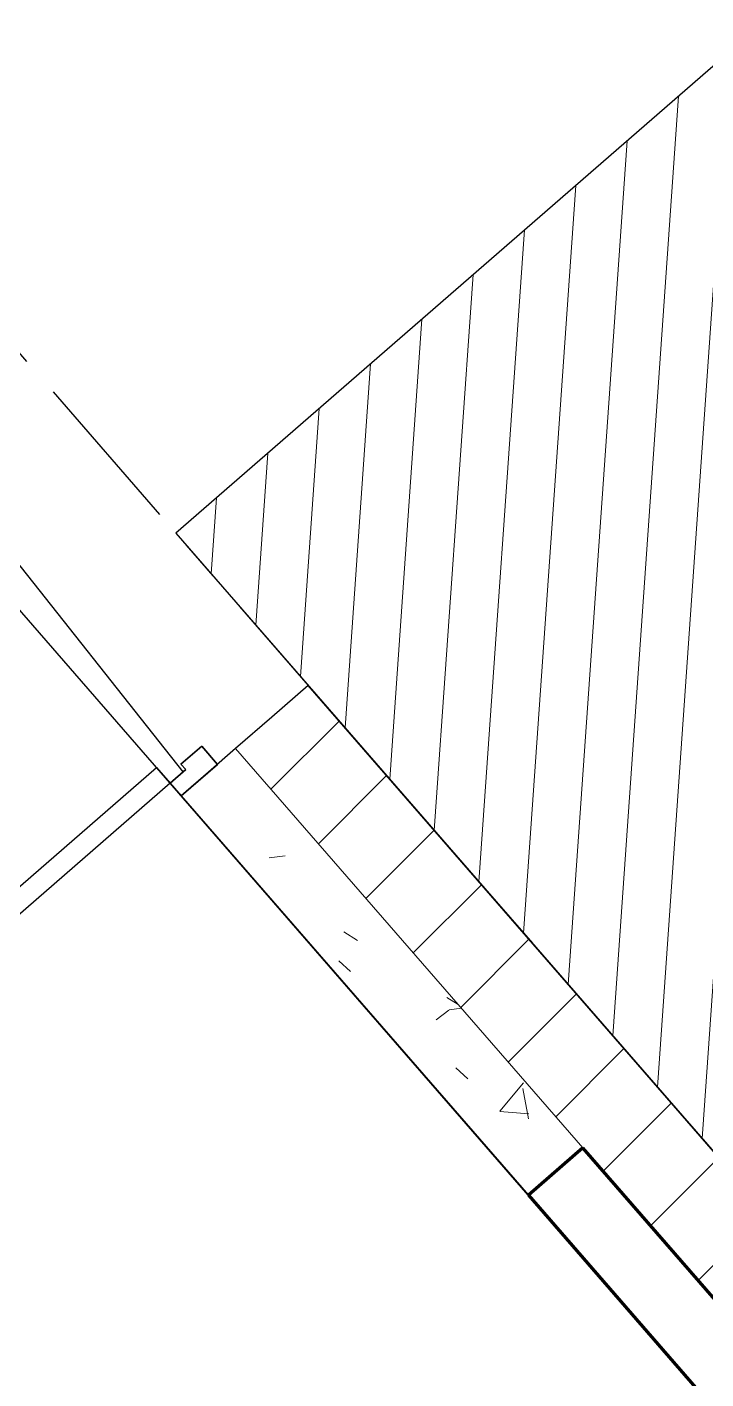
# Model space of a CAD drawing. Header units: millimetres. Extents: x -25371 to 2282244, y -90657 to 147824.
# Drawn here: x 1502226 to 1503638, y -5072 to -2261 of the extents above; entities that cross this region are included whole.
import ezdxf
from ezdxf.enums import TextEntityAlignment as Align

# ---------------------------------------------------------------- set-up
doc = ezdxf.new("R2010")
doc.units = ezdxf.units.MM
doc.linetypes.add('CENTER', pattern=[50.800000000000004, 31.75, -6.35, 6.35, -6.35])
doc.linetypes.add('TA_GL_000.90000', pattern=[2.475, 0.9, -0.225, 0.225, -0.225, 0.9])
for name, color, linetype in [('000 - 0_SYM_DWG_GRIDLINE_MAIN_COLOR_251', 7, 'Continuous'), ('000 - 0_SYM_DWG_SLOPE-SYM_TEXT_COLOR_3', 7, 'Continuous'), ('000 - EXISTING_BUILDING_MAIN_COLOR_1', 7, 'Continuous'), ('000 - EXISTING_BUILDING_MAIN_COLOR_251', 7, 'Continuous'), ('000 - GRID', 7, 'CENTER')]:
    doc.layers.add(name, color=color, linetype=linetype)
doc.styles.add('Arial', font='arial.ttf', dxfattribs={"height": 299.9999999999999})
doc.styles.add('TA', font='', dxfattribs={"height": 4.5})
doc.styles.get('TA').set_extended_font_data('Cordia New')
pattern_1 = [(49.99999999999999, (-24258.21549769182, 8816.585454047003), (728.73650110752, -63.75582262483607), [76.2, -838.2]), (355, (-24258.21549769182, 8816.585454047003), (-140.9716152248045, 764.2276025857151), [60.96, -670.56]), (100.451, (-24197.48749769182, 8811.272454047003), (587.770006663837, 700.4667512811675), [64.76, -712.36]), (46.184, (-24258.21549769182, 9019.785454047003), (1084.316239662759, -168.1709612287867), [114.3, -1257.3]), (96.63599999999998, (-24167.85549769184, 9005.771454047002), (949.6099128555585, 989.7098464133105), [97.13999999999999, -1068.54]), (351.184, (-24258.21549769182, 9019.785454047003), (949.620552888774, 989.7011531044203), [91.44, -1005.84]), (21, (-24156.61549769185, 8968.985454047002), (606.4578690252075, -409.0605652741465), [76.2, -838.2]), (326, (-24156.61549769185, 8968.985454047002), (247.208340968463, 736.752917204011), [60.96, -670.56]), (71.45100000000001, (-24106.07749769185, 8934.897454047003), (853.6682507774542, 327.6854711435369), [64.76, -712.36]), (37.50000000000001, (-24258.21549769182, 8816.585454047003), (12.35469342532113, 338.2201185742302), [33.528, -628.904, 33.528, -647.192, -673.1]), (37.50000000000001, (-24258.21549769182, 8816.585454047003), (12.35469342532113, 338.2201185742302), [-1343.152, 33.528, -639.572]), (7.499999999999999, (-24258.21549769182, 8816.585454047003), (267.2788744354337, 400.7221270887442), [33.528, -354.584, 33.528, -613.664, -256.54]), (7.499999999999999, (-24258.21549769182, 8816.585454047003), (267.2788744354337, 400.7221270887442), [-1035.304, 33.528, -223.012]), (327.5, (-24484.78349769185, 8816.585454047003), (542.363331518853, -22.91534459201296), [33.528, -220.472, 33.528, -758.952, -1051.56]), (327.5, (-24484.78349769185, 8816.585454047003), (542.363331518853, -22.91534459201296), [-1046.48, 33.528, -1018.032]), (317.5, (-24586.38349769183, 8816.585454047003), (592.5169587678777, 101.7071067647936), [33.528, -296.672, 33.528, -492.76, -746.76]), (317.5, (-24586.38349769183, 8816.585454047003), (592.5169587678777, 101.7071067647936), [-856.488, 33.528, -713.232])]

# ---------------------------------------------------------------- blocks, each defined once
blk = doc.blocks.new('*U330')
at = {"layer": '000 - 0_SYM_DWG_GRIDLINE_MAIN_COLOR_251', "color": 7, "linetype": 'ByBlock', "ltscale": 5}
blk.add_line((2.000000000000002, 0), (-362.7075321066233, 2.063250264905166e-13), dxfattribs=at)
at = {"color": 7, "style": 'TA', "flags": 1}
blk.add_attdef('LOCATION', (5.999999999999999, -6.000000000000001), '', height=4.5, rotation=270, dxfattribs=at)
at = {"layer": '000 - 0_SYM_DWG_SLOPE-SYM_TEXT_COLOR_3', "color": 7, "style": 'Arial'}
blk.add_attdef('GRID-HEAD', text='', height=4.000000000000002, rotation=270.0000000000003, dxfattribs=at).set_placement((21.73607246799649, -9.050693130819698e-14), align=Align.MIDDLE_CENTER)
blk = doc.blocks.new('C-1-VS01_REV00_20260615-121114_LOPF_DIMS')
at = {"layer": '000 - GRID', "color": 7, "linetype": 'TA_GL_000.90000', "xscale": 75, "yscale": 75, "zscale": 75, "rotation": 131.0000000000055}
blk.add_blockref('*U330', (-30805.43464450678, 14598.27990286892), dxfattribs=at)
blk = doc.blocks.new('DPA_DR-SG-SW2 - D5_1100x2150 mm PB-5440788-2505-01 EGRESS LEVEL PLAN')
at = {"layer": '000 - EXISTING_BUILDING_MAIN_COLOR_251', "color": 7}
for p, q in [((471.9999999999933, 1136.349999999998), (471.9999999999933, 106.3499999999984)), ((514.9999999999947, 1136.349999999998), (471.9999999999933, 1136.349999999998)), ((514.9999999999947, 106.3499999999984), (514.9999999999947, 1136.349999999998)), ((-515.0000000000013, 106.3499999999999), (-550.0000000000022, 106.3499999999999)), ((-550.0000000000022, 106.0220945634552), (-550.0000000000022, 6.350000000001602)), ((-515.0000000000015, 63.34999999999819), (-515.0000000000013, 106.0220945634552)), ((471.9999999999933, 106.3499999999984), (514.9999999999947, 106.3499999999984)), ((549.999999999997, 106.3499999999999), (514.9999999999962, 106.3499999999999)), ((514.9999999999962, 106.0220945634495), (514.9999999999962, 63.34999999999819)), ((549.999999999997, 6.350000000001604), (549.999999999997, 106.0220945634496)), ((-500.0000000000014, 63.34999999999819), (-515.0000000000015, 63.34999999999819)), ((-500.0000000000014, 6.350000000001604), (-500.0000000000014, 63.34999999999819)), ((514.9999999999962, 63.34999999999819), (499.9999999999962, 63.34999999999819)), ((499.9999999999962, 63.34999999999819), (499.9999999999962, 6.350000000001602)), ((-550.0000000000022, 6.350000000001604), (-500.0000000000014, 6.350000000001604)), ((499.9999999999962, 6.350000000001604), (549.999999999997, 6.350000000001604))]:
    blk.add_line(p, q, dxfattribs=at)
at = {"layer": '000 - EXISTING_BUILDING_MAIN_COLOR_251', "color": 7, "lineweight": 35}
for p, q in [((-550.0000000000022, 106.3499999999999), (-515.0000000000014, 106.3499999999999)), ((-550.0000000000022, 6.350000000001602), (-550.0000000000022, 106.0220945634552)), ((-515.0000000000015, 106.0220945634552), (-515.0000000000015, 63.3499999999982)), ((514.9999999999962, 106.3499999999999), (549.999999999997, 106.3499999999999)), ((514.9999999999962, 63.3499999999982), (514.9999999999962, 106.0220945634496)), ((549.999999999997, 106.0220945634496), (549.999999999997, 6.350000000001602)), ((-515.0000000000015, 63.3499999999982), (-500.0000000000015, 63.3499999999982)), ((-500.0000000000014, 63.3499999999982), (-500.0000000000014, 6.350000000001619)), ((499.9999999999962, 6.350000000001619), (499.9999999999962, 63.3499999999982)), ((499.9999999999962, 63.3499999999982), (514.9999999999962, 63.3499999999982)), ((-500.0000000000014, 6.350000000001619), (-550.0000000000022, 6.350000000001619)), ((549.999999999997, 6.350000000001619), (499.9999999999962, 6.350000000001619))]:
    blk.add_line(p, q, dxfattribs=at)
at = {"layer": '000 - EXISTING_BUILDING_MAIN_COLOR_251', "color": 7}
blk.add_arc((514.9999999999965, 106.3499999999983), 1029.999999999999, 90.00000000000044, 180.0000000000004, dxfattribs=at)
blk = doc.blocks.new('System Panel - DPA-AR_Facade_Solid Panel 150mm-5074408-2505-01 EGRESS LEVEL PLAN')
at = {"layer": '000 - EXISTING_BUILDING_MAIN_COLOR_1', "color": 7, "lineweight": 70}
for p, q in [((750.0000001524014, -50), (-750.0000001523987, -49.99999999999946)), ((-750.0000001523987, -49.99999999999946), (-750.0000001523993, -200)), ((750.0000001524012, -200), (750.0000001524014, -50)), ((-750.0000001523993, -200), (750.0000001524012, -200))]:
    blk.add_line(p, q, dxfattribs=at)
blk = doc.blocks.new('DPA_DR-SG-SW1 - D10_1300x2150 mm-5230762-2505-01 EGRESS LEVEL PLAN')
at = {"layer": '000 - EXISTING_BUILDING_MAIN_COLOR_251', "color": 7}
for p, q in [((-650.0000000000025, 18.6499999999984), (-600.0000000000017, 18.6499999999984)), ((-650.0000000000025, -81.34999999999988), (-650.0000000000025, 18.6499999999984)), ((-600.0000000000017, 18.6499999999984), (-600.0000000000017, -38.34999999999818)), ((599.9999999999965, 18.6499999999984), (649.9999999999974, 18.6499999999984)), ((599.9999999999965, -38.34999999999818), (599.9999999999965, 18.6499999999984)), ((649.9999999999974, 18.6499999999984), (649.9999999999974, -81.34999999999988)), ((-615.0000000000018, -38.34999999999818), (-615.0000000000016, -81.34999999999988)), ((-600.0000000000017, -38.34999999999818), (-615.0000000000018, -38.34999999999818)), ((614.9999999999966, -38.34999999999818), (599.9999999999965, -38.34999999999818)), ((614.9999999999966, -81.34999999999988), (614.9999999999966, -38.34999999999818)), ((-615.0000000000016, -81.34999999999988), (-650.0000000000025, -81.34999999999988)), ((571.9999999999927, -81.34999999999856), (614.9999999999944, -81.34999999999856)), ((571.9999999999927, -1311.349999999998), (571.9999999999927, -81.34999999999856)), ((614.9999999999944, -81.34999999999883), (614.9999999999944, -1311.349999999999)), ((649.9999999999974, -81.34999999999988), (614.9999999999966, -81.34999999999988)), ((614.9999999999944, -1311.349999999999), (571.9999999999927, -1311.349999999999))]:
    blk.add_line(p, q, dxfattribs=at)
at = {"layer": '000 - EXISTING_BUILDING_MAIN_COLOR_251', "color": 7, "lineweight": 35}
for p, q in [((-650.0000000000025, 18.6499999999984), (-650.0000000000025, -81.34999999999988)), ((-600.0000000000017, 18.64999999999838), (-650.0000000000025, 18.64999999999838)), ((-600.0000000000017, -38.3499999999982), (-600.0000000000017, 18.64999999999838)), ((599.9999999999965, 18.64999999999838), (599.9999999999965, -38.3499999999982)), ((649.9999999999974, 18.64999999999838), (599.9999999999965, 18.64999999999838)), ((649.9999999999974, -81.34999999999988), (649.9999999999974, 18.6499999999984)), ((-615.0000000000018, -81.34999999999988), (-615.0000000000018, -38.3499999999982)), ((-615.0000000000018, -38.3499999999982), (-600.0000000000018, -38.3499999999982)), ((599.9999999999965, -38.3499999999982), (614.9999999999965, -38.3499999999982)), ((614.9999999999965, -38.3499999999982), (614.9999999999965, -81.34999999999988)), ((-650.0000000000024, -81.34999999999988), (-615.0000000000016, -81.34999999999988)), ((614.9999999999965, -81.34999999999988), (649.9999999999974, -81.34999999999988))]:
    blk.add_line(p, q, dxfattribs=at)
at = {"layer": '000 - EXISTING_BUILDING_MAIN_COLOR_251', "color": 7}
blk.add_arc((614.9999999999964, -81.34999999999846), 1230.000000000001, 179.9999999999996, 269.9999999999992, dxfattribs=at)
blk = doc.blocks.new('A$C4b8f3cd2')
at = {"layer": '000 - EXISTING_BUILDING_MAIN_COLOR_251', "lineweight": 9}
h = blk.add_hatch(dxfattribs=at)
h.set_pattern_fill('FP_3', style=0, pattern_type=2)
h.set_pattern_definition([(45, (-24258.21549769182, 8816.585454047003), (-106.0660171779821, 106.0660171779821), [])])
h.paths.add_polyline_path([(-21068.72241753002, 3092.625683004738), (-20917.78070048324, 3223.834782213558), (-22623.65088311903, 5186.214349045037), (-22774.59197426308, 5055.003260322021), (-21068.72563588904, 3092.629385303292)])
h.paths.add_polyline_path([(-23627.4687119507, 6036.125714611622), (-23476.52762080671, 6167.336803334648), (-24263.68460156926, 7072.857325527428), (-24376.89021370217, 6974.449188253957), (-24508.10201950028, 7125.391104298511), (-24394.89640736737, 7223.799241571991), (-26559.89162709255, 9714.341344128388), (-26710.83374775178, 9583.129773712526), (-23741.52877123206, 6167.336803334648)])
h = blk.add_hatch(dxfattribs=at)
h.set_pattern_fill('FP_46', style=0, pattern_type=2)
h.set_pattern_definition([(86.00000000000001, (-24258.21549769182, 8816.585454047003), (-99.75640502598242, 6.975647374412524), [])])
h.paths.add_polyline_path([(-21586.96074434055, 3993.6404313314), (-20304.1704081847, 5109.187536914502), (-20828.80162416201, 5712.705992922522), (-20828.80161848536, 5712.708501325769), (-19923.26024840336, 6499.883604881978), (-20710.53108319198, 7405.535101222998), (-22899.0788033756, 5503.059592989462), (-21587.17414986208, 3993.885926301264)])
h = blk.add_hatch(dxfattribs=at)
h.set_pattern_fill('FP_25', style=0, pattern_type=2)
h.set_pattern_definition(pattern_1)
h.paths.add_polyline_path([(-22166.01629712438, 4126.27993240619), (-22052.81331474707, 4224.688786869777), (-22774.5927991636, 5055.002543246944), (-22887.79798172385, 4956.594779395221), (-22208.78905345232, 4175.484359580471)])
h.paths.add_polyline_path([(-23740.67471941153, 5937.717233766727), (-23627.47825762216, 6036.135029635939), (-24020.96486367588, 6488.780559623314), (-24134.16132492066, 6390.371793321979), (-23742.23570025514, 5939.51293662362)])
h = blk.add_hatch(dxfattribs=at)
h.set_pattern_fill('FP_25', style=0, pattern_type=2)
h.set_pattern_definition(pattern_1)
h.paths.add_polyline_path([(-22166.01629712438, 4126.27993240619), (-22052.81331474707, 4224.688786869777), (-22774.5927991636, 5055.002543246944), (-22887.79798172385, 4956.594779395221), (-22208.78905345232, 4175.484359580471)])
h.paths.add_polyline_path([(-23740.67471941153, 5937.717233766727), (-23627.47825762216, 6036.135029635939), (-24020.96486367588, 6488.780559623314), (-24134.16132492066, 6390.371793321979), (-23742.23570025514, 5939.51293662362)])
at = {"layer": '000 - EXISTING_BUILDING_MAIN_COLOR_1', "color": 7}
for p, q in [((-20710.53108319198, 7405.535101222998), (-22899.0788033756, 5503.059592989464)), ((-21181.92432077148, 2994.211612345625), (-24252.28405047132, 6526.256445001292)), ((-22883.5930744299, 5006.625504306825), (-23638.33437545225, 5960.429687764719)), ((-22883.5930744299, 5006.625504306825), (-23514.7473937925, 5804.246661914214)), ((-22899.0788033756, 5503.059592989464), (-21586.96074434055, 3993.640431331405)), ((-22623.65088311903, 5186.21434904504), (-22699.12184114131, 5120.60844614599)), ((-21587.17669456347, 3993.887187630638), (-22623.65088311903, 5186.21434904504)), ((-22699.12184114131, 5120.60844614599), (-22774.5927991636, 5055.002543246941)), ((-22774.59154469043, 5055.0036337438), (-22831.19476320717, 5005.799206569512)), ((-22831.19476320717, 5005.799206569512), (-22887.79798172385, 4956.594779395224)), ((-22887.79798172385, 4956.594779395224), (-22166.01629702438, 4126.279932406191)), ((-22109.4130785077, 4175.48435958048), (-22052.80985999102, 4224.688786754767)), ((-22052.81111446413, 4224.687696257904), (-21068.72241753002, 3092.623149401611)), ((-22166.01629702438, 4126.279932406191), (-22109.4130785077, 4175.48435958048))]:
    blk.add_line(p, q, dxfattribs=at)
at = {"layer": '000 - EXISTING_BUILDING_MAIN_COLOR_1', "color": 7, "lineweight": 9}
for p, q in [((-22774.5927991636, 5055.002543246941), (-22052.81111446413, 4224.687696257904)), ((-22052.80985999102, 4224.688786754767), (-22774.59154469043, 5055.0036337438))]:
    blk.add_line(p, q, dxfattribs=at)
at = {"layer": '000 - EXISTING_BUILDING_MAIN_COLOR_1', "color": 7, "rotation": 310.9999999999997}
blk.add_blockref('System Panel - DPA-AR_Facade_Solid Panel 150mm-5074408-2505-01 EGRESS LEVEL PLAN', (-21523.03010923695, 3691.459553037209), dxfattribs=at)
at = {"layer": '000 - EXISTING_BUILDING_MAIN_COLOR_251', "color": 7}
for name, p, rotation in [('DPA_DR-SG-SW1 - D10_1300x2150 mm-5230762-2505-01 EGRESS LEVEL PLAN', (-23252.84072621656, 5500.526408548401), 310.9999999999997), ('DPA_DR-SG-SW2 - D5_1100x2150 mm PB-5440788-2505-01 EGRESS LEVEL PLAN', (-20875.91816508886, 4471.259662618911), 40.99999999999989)]:
    blk.add_blockref(name, p, dxfattribs=dict(at, rotation=rotation))

msp = doc.modelspace()

# ---------------------------------------------------------------- block references
at = {"color": 7}
for name, p in [('C-1-VS01_REV00_20260615-121114_LOPF_DIMS', (1525434.64800377, -8816.585454047)), ('A$C4b8f3cd2', (1525434.64800377, -8816.585454047028))]:
    msp.add_blockref(name, p, dxfattribs=at)

doc.saveas('drawing.dxf')
